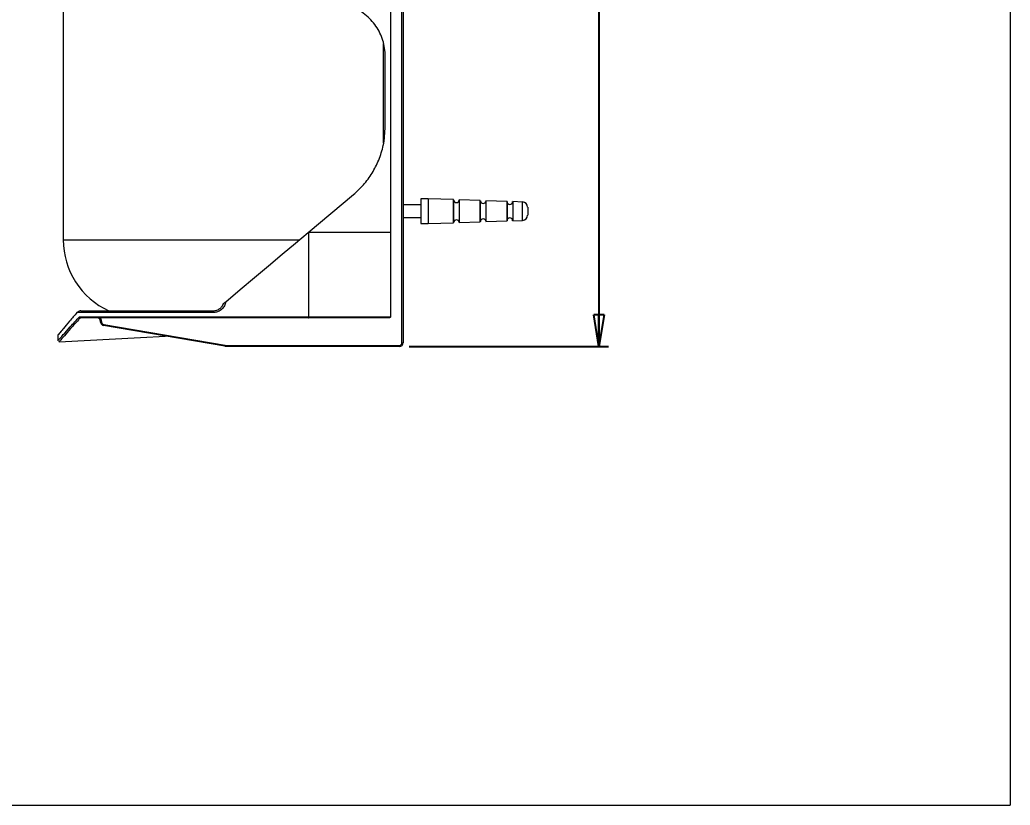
# Model space of a CAD drawing. Header units: millimetres. Extents: x 3 to 208, y 3 to 295.
# Drawn here: x 105.3 to 208.4, y 2.6 to 84.4 of the extents above; entities that cross this region are included whole.
import ezdxf

# ---------------------------------------------------------------- set-up
doc = ezdxf.new("R2010")
doc.units = ezdxf.units.MM
doc.layers.add('LEVEL0', color=179, linetype='Continuous')
doc.styles.add('SLDTEXTSTYLE0', font='TXT', dxfattribs={"width": 0.75})
doc.dimstyles.new('SLDDIMSTYLE0', dxfattribs={"dimtxt": 3.5, "dimasz": 3.302, "dimexe": 0, "dimexo": 0.0625, "dimgap": 0.875, "dimtad": 1, "dimdec": 0, "dimlfac": 2.7, "dimrnd": 1e-09, "dimzin": 12, "dimdsep": 46, "dimtxsty": 'SLDTEXTSTYLE0', "dimblk1": 'CLOSED', "dimblk2": 'CLOSED', "dimsah": 1, "dimcen": 0.09, "dimadec": 0, "dimazin": 3, "dimtfac": 1, "dimtdec": 0, "dimtofl": 0, "dimtmove": 0, "dimatfit": 3, "dimldrblk": 'CLOSED', "dimfxl": 0, "dimfrac": 2, "dimtolj": 1, "dimtzin": 12, "dimarcsym": 0})

# ---------------------------------------------------------------- blocks, each defined once
blk = doc.blocks.new('_CLOSED')
at = {"color": 0, "linetype": 'ByBlock', "lineweight": -2}
for p, q in [((-1, 0.166667), (0, 0)), ((-1, 0.166667), (-1, -0.166667)), ((0, 0), (-1, -0.166667)), ((0, 0), (-1, 0))]:
    blk.add_line(p, q, dxfattribs=at)
blk = doc.blocks.new('_D_6')
at = {"layer": 'LEVEL0', "color": 7}
for p, q in [((129.74, 166.58), (166.61, 166.58)), ((165.61, 166.58), (165.61, 50.35)), ((145.85, 50.35), (166.61, 50.35))]:
    blk.add_line(p, q, dxfattribs=at)
at = {"layer": 'LEVEL0', "color": 7, "xscale": 3.302, "yscale": 3.302}
for p, rotation in [((165.61, 166.58), 90.0000000000004), ((165.61, 50.35), 270.0000000000004)]:
    blk.add_blockref('_CLOSED', p, dxfattribs=dict(at, rotation=rotation))
at = {"layer": 'LEVEL0', "color": 7, "insert": (161.1, 105.05), "char_height": 3.5, "attachment_point": 1, "rotation": 90, "style": 'SLDTEXTSTYLE0'}
blk.add_mtext('314', dxfattribs=at)

msp = doc.modelspace()

# ---------------------------------------------------------------- linework, layer by layer
at = {"color": 8, "linetype": 'Continuous', "lineweight": 0}
for p, q in [((145.11, 50.72), (145.11, 137.39)), ((157.65, 63.47), (157.65, 65.38)), ((135.39, 62.21), (135.35, 62.21)), ((135.39, 62.21), (135.39, 53.43)), ((143.93, 62.21), (135.39, 62.21)), ((109.85, 61.46), (119, 61.46)), ((119, 61.46), (134.46, 61.46)), ((125.46, 53.87), (111.28, 53.87)), ((111.54, 53.43), (135.39, 53.43)), ((113.85, 52.95), (113.74, 52.95)), ((113.85, 52.89), (113.74, 52.89)), ((113.85, 52.95), (113.85, 52.89)), ((114.07, 52.63), (126.69, 50.47)), ((135.39, 53.43), (143.93, 53.43)), ((145.11, 50.72), (145.22, 50.72)), ((126.74, 50.46), (144.85, 50.46)), ((126.74, 50.46), (126.74, 50.35)), ((144.85, 50.46), (144.85, 50.35))]:
    msp.add_line(p, q, dxfattribs=at)
at = {"color": 7, "linetype": 'Continuous', "lineweight": 15}
for p, q in [((145.22, 137.39), (145.22, 50.72)), ((109.85, 124.43), (109.85, 61.46)), ((143.93, 86.09), (143.93, 62.21)), ((143.19, 71.54), (143.19, 81.9)), ((143.37, 73.26), (143.37, 80.54)), ((135.35, 62.21), (140.06, 66.16)), ((147.07, 65.08), (145.22, 65.08)), ((147.82, 65.72), (147.07, 65.72)), ((147.07, 65.72), (147.07, 63.13)), ((150.48, 65.63), (147.82, 65.72)), ((147.82, 65.72), (147.82, 63.13)), ((150.48, 63.22), (150.48, 65.63)), ((150.48, 65.62), (150.48, 63.23)), ((153.26, 65.53), (151.07, 65.61)), ((151.07, 65.61), (151.07, 64.66)), ((153.26, 63.32), (153.26, 65.53)), ((153.26, 65.52), (153.26, 63.33)), ((156.04, 65.44), (153.85, 65.51)), ((153.85, 65.51), (153.85, 64.64)), ((156.04, 63.42), (156.04, 65.44)), ((156.04, 65.43), (156.04, 63.43)), ((157.65, 65.38), (156.63, 65.42)), ((156.63, 65.42), (156.63, 64.62)), ((151.07, 64.66), (151.07, 63.25)), ((153.85, 64.64), (153.85, 63.34)), ((156.63, 64.62), (156.63, 63.44)), ((158.19, 64.83), (158.19, 64.03)), ((145.22, 63.78), (147.07, 63.78)), ((147.07, 63.13), (147.82, 63.13)), ((147.82, 63.13), (150.48, 63.22)), ((151.07, 63.25), (153.26, 63.32)), ((153.85, 63.34), (156.04, 63.42)), ((156.63, 63.44), (157.65, 63.47)), ((143.93, 62.21), (143.93, 53.43)), ((111.69, 54.06), (125.47, 54.06)), ((135.34, 53.32), (111.66, 53.32)), ((113.74, 52.89), (113.74, 52.95)), ((143.71, 53.32), (135.34, 53.32)), ((109.3, 51.57), (109.3, 50.94)), ((126.67, 50.36), (114.05, 52.52)), ((144.85, 50.35), (126.74, 50.35))]:
    msp.add_line(p, q, dxfattribs=at)
at = {"color": 7, "linetype": 'Continuous', "lineweight": 15, "flags": 128}
for points in [[(126.76, 55), (128.26, 56.26), (129.75, 57.51), (131.21, 58.74), (132.64, 59.94), (134.02, 61.09), (135.35, 62.21)], [(143.93, 53.43), (143.92, 53.41), (143.91, 53.39), (143.89, 53.37), (143.86, 53.35), (143.83, 53.34), (143.79, 53.33), (143.75, 53.32), (143.71, 53.32)], [(109.42, 50.82), (117.91, 51.28), (120.48, 51.42)]]:
    msp.add_lwpolyline(points, dxfattribs=at)
at = {"color": 8, "linetype": 'Continuous', "lineweight": 0, "flags": 128}
for points in [[(114.07, 52.63), (114.06, 52.61), (114.06, 52.59), (114.06, 52.57), (114.05, 52.56), (114.05, 52.54), (114.05, 52.53), (114.05, 52.53), (114.05, 52.52)], [(135.34, 53.32), (135.35, 53.32), (135.36, 53.33), (135.37, 53.34), (135.38, 53.35), (135.38, 53.37), (135.39, 53.39), (135.39, 53.41), (135.39, 53.43)], [(126.69, 50.47), (126.69, 50.45), (126.68, 50.43), (126.68, 50.41), (126.68, 50.39), (126.68, 50.38), (126.67, 50.37), (126.67, 50.36), (126.67, 50.36)]]:
    msp.add_lwpolyline(points, dxfattribs=at)
at = {"color": 7, "linetype": 'Continuous', "lineweight": 15}
for centre, radius, start, end in [((150.78, 65.62), 0.296, 181.9992, 358.0008), ((153.56, 65.52), 0.296, 181.9992, 358.0008), ((156.33, 65.43), 0.296, 181.9992, 358.0008), ((157.63, 64.83), 0.556, 0.0005, 87.9994), ((157.63, 64.03), 0.556, 272.0006, 359.9995), ((150.78, 63.23), 0.296, 1.9992, 178.0008), ((153.56, 63.33), 0.296, 2.0014, 177.9986), ((156.33, 63.43), 0.296, 2.0014, 177.9986), ((118, 61.46), 8.15, 179.9999, 245.38), ((113.37, 52.95), 0.37, 0.0015, 89.9993), ((114.11, 52.89), 0.37, 180.0009, 260.2716), ((144.85, 50.72), 0.37, 270.0003, 359.9988), ((126.74, 50.73), 0.372, 260.2925, 269.9887)]:
    msp.add_arc(centre, radius, start, end, dxfattribs=at)
at = {"color": 8, "linetype": 'Continuous', "lineweight": 0}
for centre, radius, start, end in [((126.22, 53.92), 0.763, 169.4969, 183.4666), ((113.37, 52.95), 0.481, 359.9982, 50.2862), ((114.11, 52.89), 0.259, 179.9995, 260.274), ((144.85, 50.72), 0.259, 270.002, 359.9977), ((126.74, 50.72), 0.26, 260.2832, 269.9804)]:
    msp.add_arc(centre, radius, start, end, dxfattribs=at)
at = {"color": 7, "linetype": 'Continuous', "lineweight": 15}
for points, knots in [([(143.37, 80.54), (143.36, 80.82), (143.33, 81.39), (143.14, 82.21), (142.83, 82.98), (142.41, 83.7), (141.89, 84.35), (141.25, 84.93), (140.52, 85.42), (139.68, 85.8), (138.77, 86.05), (138.13, 86.08), (137.82, 86.09)], [0, 0, 0, 0, 0.097384, 0.194118, 0.289335, 0.383017, 0.479578, 0.574304, 0.678268, 0.780546, 0.89066, 1, 1, 1, 1]), ([(140.06, 66.16), (140.42, 66.49), (141.15, 67.16), (142.03, 68.38), (142.73, 69.76), (143.26, 71.39), (143.33, 72.59), (143.37, 73.26)], [0, 0, 0, 0, 0.178936, 0.367203, 0.555291, 0.753851, 1, 1, 1, 1]), ([(125.47, 54.06), (125.6, 54.07), (125.85, 54.09), (126.18, 54.29), (126.41, 54.53), (126.49, 54.72), (126.52, 54.8)], [0, 0, 0, 0, 0.273265, 0.546793, 0.820201, 1, 1, 1, 1]), ([(126.52, 54.8), (126.52, 54.8), (126.53, 54.81), (126.55, 54.82), (126.59, 54.86), (126.67, 54.92), (126.73, 54.97), (126.76, 55)], [0, 0, 0, 0, 0.019264, 0.087274, 0.251111, 0.601787, 1, 1, 1, 1]), ([(111.28, 53.87), (111.03, 53.58), (110.57, 53.06), (109.89, 52.25), (109.67, 51.99), (109.25, 51.48), (109.32, 51.56), (109.32, 51.57)], [0, 0, 0, 0, 0.391169, 0.705945, 0.899731, 0.993836, 1, 1, 1, 1]), ([(111.28, 53.87), (111.33, 53.92), (111.41, 53.98), (111.49, 54.02), (111.52, 54.03)], [0, 0, 0, 0, 0.687973, 1, 1, 1, 1]), ([(111.69, 54.06), (111.69, 54.06), (111.63, 54.06), (111.58, 54.04), (111.52, 54.03)], [0, 0, 0, 0, 0.009097, 1, 1, 1, 1]), ([(109.3, 50.94), (109.3, 50.93), (109.25, 50.88), (109.66, 51.35), (109.87, 51.59), (110.69, 52.51), (111.23, 53.09), (111.54, 53.43)], [0, 0, 0, 0, 0.001235, 0.066855, 0.255863, 0.574461, 1, 1, 1, 1]), ([(111.62, 53.32), (111.62, 53.32), (111.56, 53.25), (111.22, 52.87), (110.7, 52.3), (109.98, 51.47), (109.78, 51.24), (109.36, 50.76), (109.42, 50.82), (109.42, 50.82)], [0, 0, 0, 0, 0.0000047, 0.0862093, 0.4514924, 0.7423713, 0.9281844, 0.9987676, 1, 1, 1, 1]), ([(111.63, 53.32), (111.62, 53.32), (111.6, 53.33), (111.57, 53.36), (111.55, 53.39), (111.54, 53.42), (111.54, 53.43), (111.54, 53.43)], [0, 0, 0, 0, 0.238909, 0.489155, 0.74992, 0.98723, 1, 1, 1, 1]), ([(111.66, 53.32), (111.65, 53.32), (111.64, 53.32), (111.63, 53.32), (111.63, 53.32)], [0, 0, 0, 0, 0.67935, 1, 1, 1, 1])]:
    msp.add_open_spline(points, degree=3, knots=knots, dxfattribs=at)
at = {"color": 8, "linetype": 'Continuous', "lineweight": 0}
for points, knots in [([(126.76, 55), (126.75, 54.96), (126.72, 54.78), (126.59, 54.46), (126.29, 54.14), (125.9, 53.91), (125.61, 53.89), (125.46, 53.87)], [0, 0, 0, 0, 0.064473, 0.297467, 0.530938, 0.765324, 1, 1, 1, 1]), ([(111.63, 53.32), (111.63, 53.32), (111.63, 53.32), (111.62, 53.32), (111.62, 53.32)], [0, 0, 0, 0, 0.997458, 1, 1, 1, 1])]:
    msp.add_open_spline(points, degree=3, knots=knots, dxfattribs=at)
at = {"layer": 'LEVEL0', "color": 7, "lineweight": 0}
for p in [(208.41, 294.54), (2.92, 2.59)]:
    msp.add_line(p, (208.41, 2.59), dxfattribs=at)

# ---------------------------------------------------------------- dimensions: what is measured, and where the dimension line sits
at = {"layer": 'LEVEL0', "color": 7}
dim = msp.add_linear_dim(base=(165.61, 50.35), p1=(128.74, 166.58), p2=(144.85, 50.35), angle=90, dimstyle='SLDDIMSTYLE0', dxfattribs=at)
dim.commit()
dim.dimension.update_dxf_attribs({"geometry": '_D_6', "text_midpoint": (165.61, 110.35), "dimtype": 160})

doc.saveas('drawing.dxf')
